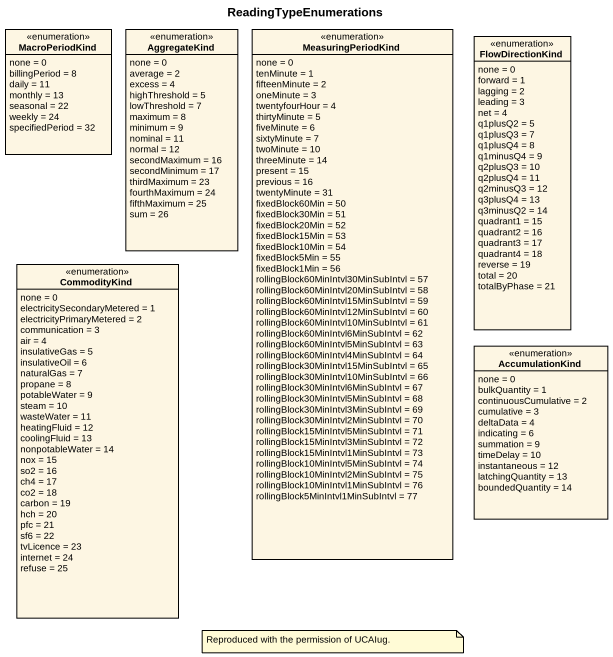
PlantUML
@startuml
title ReadingTypeEnumerations
hide circle
hide empty members
enum MacroPeriodKind {
  none = 0
  billingPeriod = 8
  daily = 11
  monthly = 13
  seasonal = 22
  weekly = 24
  specifiedPeriod = 32
}
enum AggregateKind {
  none = 0
  average = 2
  excess = 4
  highThreshold = 5
  lowThreshold = 7
  maximum = 8
  minimum = 9
  nominal = 11
  normal = 12
  secondMaximum = 16
  secondMinimum = 17
  thirdMaximum = 23
  fourthMaximum = 24
  fifthMaximum = 25
  sum = 26
}
enum MeasuringPeriodKind {
  none = 0
  tenMinute = 1
  fifteenMinute = 2
  oneMinute = 3
  twentyfourHour = 4
  thirtyMinute = 5
  fiveMinute = 6
  sixtyMinute = 7
  twoMinute = 10
  threeMinute = 14
  present = 15
  previous = 16
  twentyMinute = 31
  fixedBlock60Min = 50
  fixedBlock30Min = 51
  fixedBlock20Min = 52
  fixedBlock15Min = 53
  fixedBlock10Min = 54
  fixedBlock5Min = 55
  fixedBlock1Min = 56
  rollingBlock60MinIntvl30MinSubIntvl = 57
  rollingBlock60MinIntvl20MinSubIntvl = 58
  rollingBlock60MinIntvl15MinSubIntvl = 59
  rollingBlock60MinIntvl12MinSubIntvl = 60
  rollingBlock60MinIntvl10MinSubIntvl = 61
  rollingBlock60MinIntvl6MinSubIntvl = 62
  rollingBlock60MinIntvl5MinSubIntvl = 63
  rollingBlock60MinIntvl4MinSubIntvl = 64
  rollingBlock30MinIntvl15MinSubIntvl = 65
  rollingBlock30MinIntvl10MinSubIntvl = 66
  rollingBlock30MinIntvl6MinSubIntvl = 67
  rollingBlock30MinIntvl5MinSubIntvl = 68
  rollingBlock30MinIntvl3MinSubIntvl = 69
  rollingBlock30MinIntvl2MinSubIntvl = 70
  rollingBlock15MinIntvl5MinSubIntvl = 71
  rollingBlock15MinIntvl3MinSubIntvl = 72
  rollingBlock15MinIntvl1MinSubIntvl = 73
  rollingBlock10MinIntvl5MinSubIntvl = 74
  rollingBlock10MinIntvl2MinSubIntvl = 75
  rollingBlock10MinIntvl1MinSubIntvl = 76
  rollingBlock5MinIntvl1MinSubIntvl = 77
}
enum FlowDirectionKind {
  none = 0
  forward = 1
  lagging = 2
  leading = 3
  net = 4
  q1plusQ2 = 5
  q1plusQ3 = 7
  q1plusQ4 = 8
  q1minusQ4 = 9
  q2plusQ3 = 10
  q2plusQ4 = 11
  q2minusQ3 = 12
  q3plusQ4 = 13
  q3minusQ2 = 14
  quadrant1 = 15
  quadrant2 = 16
  quadrant3 = 17
  quadrant4 = 18
  reverse = 19
  total = 20
  totalByPhase = 21
}
enum CommodityKind {
  none = 0
  electricitySecondaryMetered = 1
  electricityPrimaryMetered = 2
  communication = 3
  air = 4
  insulativeGas = 5
  insulativeOil = 6
  naturalGas = 7
  propane = 8
  potableWater = 9
  steam = 10
  wasteWater = 11
  heatingFluid = 12
  coolingFluid = 13
  nonpotableWater = 14
  nox = 15
  so2 = 16
  ch4 = 17
  co2 = 18
  carbon = 19
  hch = 20
  pfc = 21
  sf6 = 22
  tvLicence = 23
  internet = 24
  refuse = 25
}
enum AccumulationKind {
  none = 0
  bulkQuantity = 1
  continuousCumulative = 2
  cumulative = 3
  deltaData = 4
  indicating = 6
  summation = 9
  timeDelay = 10
  instantaneous = 12
  latchingQuantity = 13
  boundedQuantity = 14
}
note as N1
  Reproduced with the permission of UCAIug.
end note
@enduml
